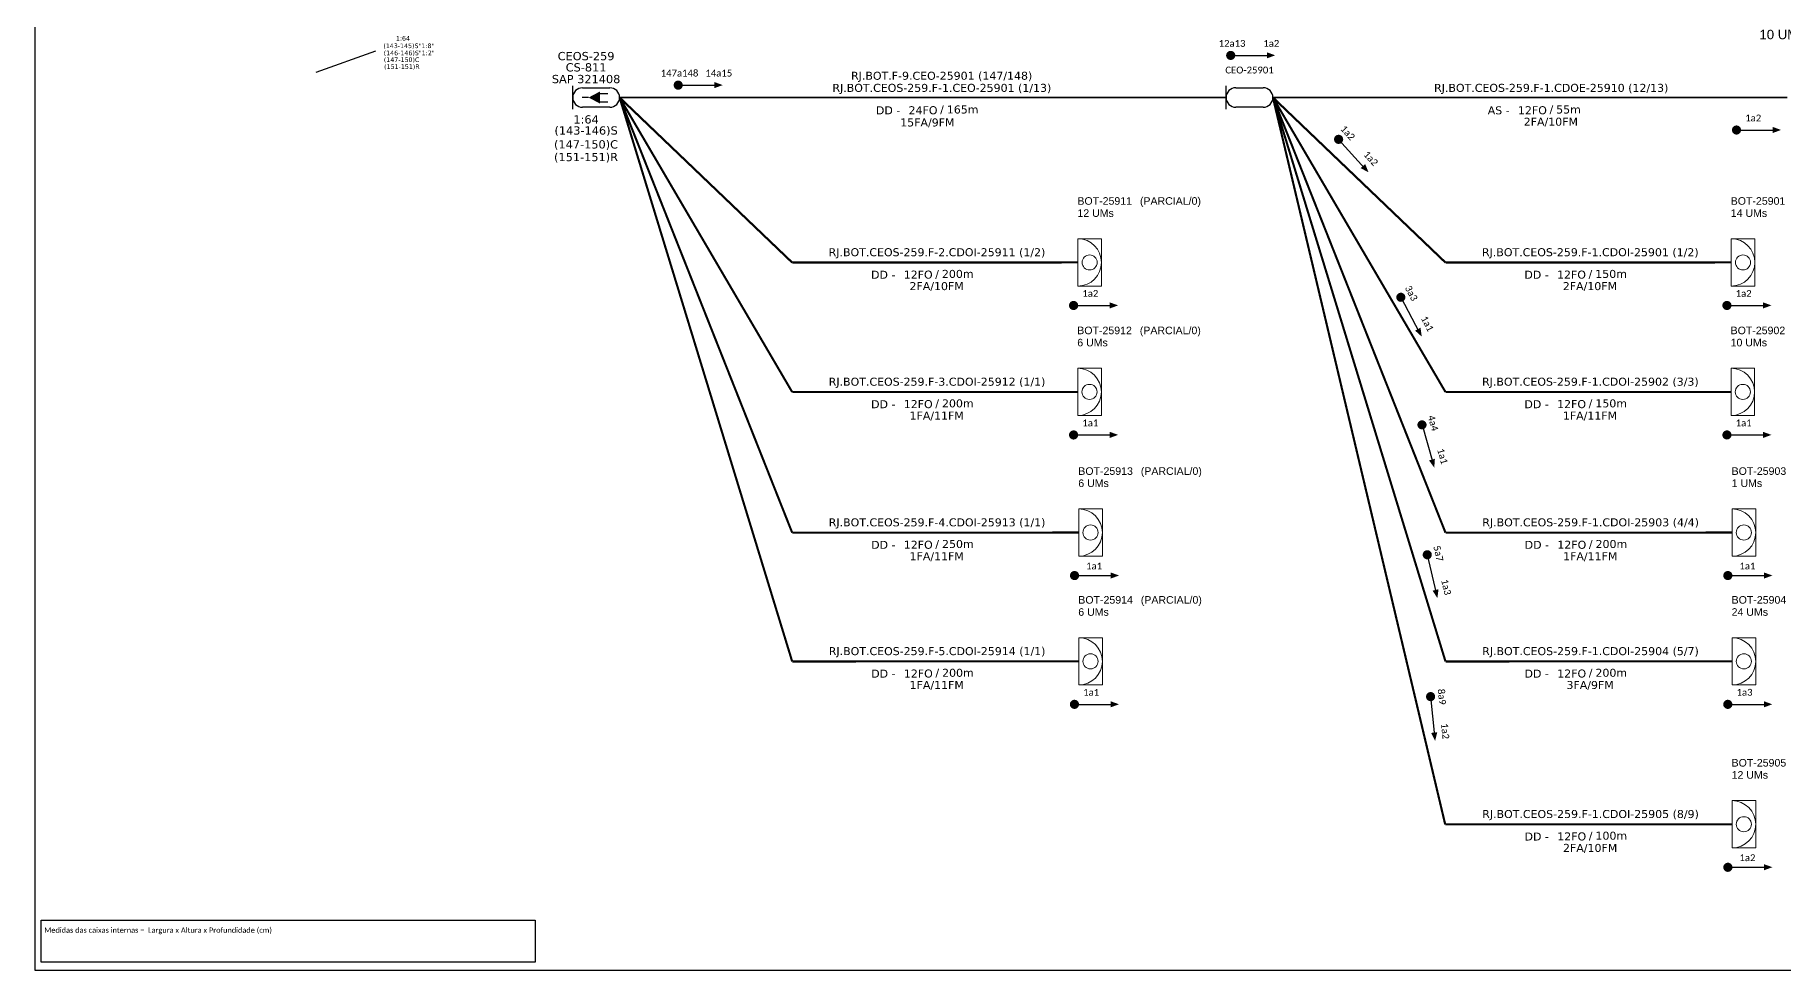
# Model space of a CAD drawing. Header units: metres. Extents: x 0 to 841, y 0 to 594.
# Drawn here: x 0 to 555, y 0 to 297 of the extents above; entities that cross this region are included whole.
import ezdxf
from ezdxf.enums import TextEntityAlignment as Align

# ---------------------------------------------------------------- set-up
doc = ezdxf.new("R2010")
doc.units = ezdxf.units.M
for name, color, linetype, lineweight in [("20.0-LEGENDA DOS CDO'S", 1, 'Continuous', 0), ('20.1-CDO_INTERIOR', 1, 'Continuous', 0), ('20.2-CDO_POSTE', 1, 'Continuous', 5), ('40.1-ETIQUETAS', 1, 'Continuous', 20)]:
    doc.layers.add(name, color=color, linetype=linetype, lineweight=lineweight)
for name, color, linetype in [('20.4-CEOS', 1, 'Continuous'), ('CAP a instalar', 1, 'Continuous'), ('CD de instalação futura', 8, 'Continuous'), ('Quadra', 98, 'Continuous'), ('SETA', 7, 'Continuous')]:
    doc.layers.add(name, color=color, linetype=linetype)
doc.styles.add('ARIAL', font='arial.ttf')
doc.styles.add('siredit', font='verdana.ttf')
doc.styles.get("Standard").update_dxf_attribs({"font": 'arial.ttf'})
doc.styles.add('WMF-Calibri0', font='calibri.ttf')
doc.linetypes.add('FENCELINE1', pattern='A,0.25,-0.1,[133,ltypeshp.shx,S=0.1,R=0,X=-0.1,Y=0],-0.1,1', length=1.45)

# ---------------------------------------------------------------- blocks, each defined once
blk = doc.blocks.new('*U10')
at = {"layer": '20.4-CEOS', "color": 7, "style": 'siredit'}
for tag, p in [('FIBRAS_SPLITTER', (0, 0)), ('FIBRAS_TOP_C', (0, -4.13)), ('RESERVA_FINAIS', (0, -5.46))]:
    blk.add_attdef(tag, p, '', height=1.01, dxfattribs=at)
for tag, p, flags in [('ID_ATIVIDADE', (0, -6.77), 3), ('FATOR', (0, -8.09), 1), ('QTDE', (0, -9.4), 1), ('FID', (0, -10.71), 1)]:
    blk.add_attdef(tag, p, '', height=1.01, dxfattribs=dict(at, flags=flags))
blk = doc.blocks.new('*U12')
at = {"layer": '20.4-CEOS', "color": 7, "style": 'siredit'}
blk.add_attdef('FIBRAS_SPLITTER', (0, 0), '', height=1.01, dxfattribs=at)
for tag, p, flags in [('QTDE', (0, -4.11), 1), ('ID_ATIVIDADE', (0, -1.48), 3), ('FATOR', (0, -2.79), 1), ('FID', (0, -5.42), 1)]:
    blk.add_attdef(tag, p, '', height=1.01, dxfattribs=dict(at, flags=flags))
blk = doc.blocks.new('CEOS_RP_CT_DRT')
at = {"layer": '20.4-CEOS', "color": 0}
for p, q in [((-4.54, 1.19), (-1.19, 1.19)), ((-1.19, -1.19), (-4.54, -1.19))]:
    blk.add_line(p, q, dxfattribs=at)
for points in [[(-5.73, -1.43), (-5.73, 1.44)], [(-3.79, 0), (-4.59, 0)], [(-2.47, 0.48), (-1.45, 0.48)], [(-2.47, -0.52), (-1.45, -0.52)]]:
    blk.add_lwpolyline(points, dxfattribs=at)
blk.add_lwpolyline([(-3.79, 0, 0, 1.47, 0), (-2.41, 0, 1.47, 1.47, 0)], format="xyseb", dxfattribs=at)
for centre, start, end in [((-4.54, 0), 90, 270), ((-1.19, 0), 270, 90)]:
    blk.add_arc(centre, 1.19, start, end, dxfattribs=at)
at = {"layer": '20.4-CEOS', "color": 7, "style": 'siredit'}
for tag, p in [('Nº_DA_CEOS', (-2.86, 5.6)), ('LOCAL', (-2.86, 4.24)), ('SAP', (-2.86, 2.78)), ('RACIO_SPLITAGEM', (-2.86, -1.88)), ('FIBRAS_SPLITTER', (-2.86, -3.58)), ('RESERVA_FINAIS', (-2.86, -6.39)), ('FIBRAS_TOP_C', (-2.86, -5.08))]:
    blk.add_attdef(tag, text='', height=1.01, dxfattribs=at).set_placement(p, align=Align.TOP_CENTER)
blk = doc.blocks.new('CDOI_INT')
at = {"layer": '20.1-CDO_INTERIOR', "color": 0, "lineweight": 18}
blk.add_lwpolyline([(4.25, -4.25), (4.25, 4.25), (0, 4.25), (0, -4.25)], close=True, dxfattribs=at)
blk.add_circle((2.12, 0), 1.36, dxfattribs=at)
blk.add_arc((0, 0), 4.25, 270, 90, dxfattribs=at)
at = {"layer": "20.0-LEGENDA DOS CDO'S", "color": 0, "style": 'ARIAL'}
for tag, p in [('CDO_N', (-0.08, 10.38)), ('SURVEY', (-0.08, 8.2)), ('SPLITER_1', (21.18, 10.38)), ('SPLITER_2', (21.19, 8.68)), ('SAP', (-0.08, 6.23)), ('1:XX', (5.94, -2.22)), ('UMS', (5.94, -4.24))]:
    blk.add_attdef(tag, p, '', height=1.36, dxfattribs=at)
blk.add_attdef('FIBRAS_UTILIZADAS', text='', height=1.36, dxfattribs=at).set_placement((15.34, 10.38), align=Align.CENTER)
blk = doc.blocks.new('ETIQUETA_RS5F')
at = {"layer": '40.1-ETIQUETAS', "color": 0, "style": 'siredit'}
blk.add_text('/', height=1.5, dxfattribs=at).set_placement((1.55, -1.95), align=Align.MIDDLE_RIGHT)
for tag, p in [('ETIQUETA_R_PRIMARIA', (1.18, 4.1)), ('ETIQUETA_R_SECUNDARIA', (1.18, 2.1)), ('F_ATIVAS/F_MORTAS', (1.11, -4.24))]:
    blk.add_attdef(tag, text='', height=1.5, dxfattribs=at).set_placement(p, align=Align.MIDDLE_CENTER)
for tag, p in [('TIPO_CABO', (-6.62, -2.12)), ('CAP_CABO', (0.37, -2.09))]:
    blk.add_attdef(tag, text='', height=1.5, dxfattribs=at).set_placement(p, align=Align.MIDDLE_RIGHT)
blk.add_attdef('METROS', text='', height=1.5, dxfattribs=at).set_placement((2.11, -1.95), align=Align.MIDDLE_LEFT)
for tag, p in [('FUSÃO_1', (0.82, -8.39)), ('FUSÃO_2', (0.82, -10.6)), ('FUSÃO_3', (0.82, -12.93)), ('FUSÃO_4', (0.82, -15.14)), ('FUSÃO_5', (0.82, -17.16))]:
    blk.add_attdef(tag, text='', height=1.5, dxfattribs=at).set_placement(p, align=Align.CENTER)
blk = doc.blocks.new('CDOE-TEXTO PADRÃO')
at = {"layer": "20.0-LEGENDA DOS CDO'S", "color": 0, "style": 'ARIAL'}
for tag, p in [('CDO_N', (0.49, 7.39)), ('SAP', (0.51, 1.67)), ('CORDOALHA', (0.5, 4.33)), ('SPLITER_1', (0.59, -0.91)), ('SPLITER_2', (0.6, -3.55)), ('(XX-XX_F)S', (0.54, -8.29)), ('(XX-XX_L)S', (0.55, -10.83)), ('UMS', (0.55, -13.15))]:
    blk.add_attdef(tag, p, '', height=1.7, rotation=0.118, dxfattribs=at)
blk.add_attdef('FIBRAS_UTILIZADAS', text='', height=1.7, rotation=0.118, dxfattribs=at).set_placement((19.77, 7.43), align=Align.CENTER)

msp = doc.modelspace()

# ---------------------------------------------------------------- linework, layer by layer
at = {"color": 7}
msp.add_lwpolyline([(0.47, 0.14), (841.47, 0.14), (841.47, 594.14), (0.47, 594.14)], close=True, dxfattribs=at)
at = {"const_width": 1.45}
for points in [[(379.36, 290.63, 1), (380.81, 290.63, 1)], [(203.96, 281.18, 1), (205.41, 281.18, 1)], [(413.86, 264.51, 1), (414.83, 263.43, 1)], [(329.48, 211.21, 1), (330.94, 211.21, 1)], [(433.76, 214.45, 1), (434.44, 213.17, 1)], [(536.9, 211.21, 1), (538.35, 211.21, 1)], [(440.62, 173.99, 1), (441.02, 172.6, 1)], [(329.48, 170.09, 1), (330.94, 170.09, 1)], [(536.9, 170.09, 1), (538.35, 170.09, 1)], [(442.32, 132.74, 1), (442.65, 131.33, 1)], [(329.78, 125.43, 1), (331.24, 125.43, 1)], [(537.2, 125.43, 1), (538.65, 125.43, 1)], [(329.76, 84.53, 1), (331.21, 84.53, 1)], [(443.48, 87.7, 1), (443.62, 86.26, 1)], [(537.18, 84.53, 1), (538.63, 84.53, 1)], [(537.2, 32.78, 1), (538.65, 32.78, 1)]]:
    msp.add_lwpolyline(points, format="xyb", close=True, dxfattribs=at)
at = {"color": 7, "const_width": 1.45}
msp.add_lwpolyline([(539.94, 266.93, 1), (541.39, 266.93, 1)], format="xyb", close=True, dxfattribs=at)
at = {"color": 0}
msp.add_lwpolyline([(2.48, 16), (159.23, 16), (159.23, 2.64), (2.48, 2.64)], close=True, dxfattribs=at)
at = {"layer": '20.4-CEOS', "color": 5}
for p, q in [((381.72, 280.35), (390.39, 280.35)), ((390.39, 274.17), (381.72, 274.17))]:
    msp.add_line(p, q, dxfattribs=at)
msp.add_lwpolyline([(378.63, 273.53), (378.63, 280.99)], dxfattribs=at)
for centre, start, end in [((381.72, 277.26), 90, 270), ((390.39, 277.26), 270, 90)]:
    msp.add_arc(centre, 3.09, start, end, dxfattribs=at)
at = {"layer": 'CAP a instalar', "color": 8, "ltscale": 7, "const_width": 0.677}
for points in [[(186.07, 277.26), (240.87, 224.84)], [(186.07, 277.26), (240.87, 183.72)], [(186.07, 277.26), (240.87, 139.05)], [(186.07, 277.26), (240.87, 98.15)], [(393.49, 277.26), (448.28, 224.84)], [(393.49, 277.26), (448.28, 183.72)], [(393.49, 277.26), (448.28, 139.05)], [(393.49, 277.26), (448.28, 98.15)], [(240.87, 224.84), (331.56, 224.88)], [(448.28, 224.84), (538.98, 224.88)], [(240.87, 183.72), (331.52, 183.76)], [(448.28, 183.72), (538.93, 183.76)], [(240.87, 139.05), (331.84, 139.09)], [(448.28, 139.05), (539.26, 139.09)], [(240.87, 98.15), (331.84, 98.19)], [(448.28, 98.15), (539.26, 98.19)]]:
    msp.add_lwpolyline(points, dxfattribs=at)
at = {"layer": 'CAP a instalar', "color": 7, "ltscale": 7, "const_width": 0.56}
msp.add_lwpolyline([(186.07, 277.26), (378.63, 277.26)], dxfattribs=at)
at = {"layer": 'CAP a instalar', "color": 1, "ltscale": 7, "const_width": 0.677}
for points in [[(448.18, 46.42), (393.49, 277.26)], [(448.18, 46.42), (539.26, 46.45)]]:
    msp.add_lwpolyline(points, dxfattribs=at)
at = {"layer": 'CAP a instalar', "color": 7, "linetype": 'FENCELINE1', "ltscale": 10, "const_width": 0.56}
msp.add_lwpolyline([(393.49, 277.26), (556.78, 277.26)], dxfattribs=at)
at = {"layer": 'Quadra', "color": 7}
msp.add_lwpolyline([(108.61, 291.97), (89.59, 285.2)], dxfattribs=at)
at = {"layer": 'SETA'}
for points in [[(380.09, 290.63), (392.57, 290.63)], [(204.69, 281.18), (217.17, 281.18)], [(414.35, 263.97), (422.72, 254.71)], [(330.21, 211.21), (342.69, 211.21)], [(434.1, 213.81), (439.94, 202.78)], [(537.62, 211.21), (550.11, 211.21)], [(440.82, 173.3), (444.24, 161.29)], [(330.21, 170.09), (342.69, 170.09)], [(537.62, 170.09), (550.11, 170.09)], [(442.49, 132.03), (445.32, 119.88)], [(330.51, 125.43), (342.99, 125.43)], [(537.92, 125.43), (550.41, 125.43)], [(330.49, 84.53), (342.97, 84.53)], [(443.55, 86.98), (444.78, 74.56)], [(537.9, 84.53), (550.39, 84.53)], [(537.92, 32.78), (550.41, 32.78)]]:
    msp.add_lwpolyline(points, dxfattribs=at)
at = {"layer": 'SETA', "color": 7}
msp.add_lwpolyline([(540.66, 266.93), (553.15, 266.93)], dxfattribs=at)
at = {"layer": 'SETA'}
for points in [[(391.57, 291.62), (394.23, 290.65), (391.57, 289.68)], [(216.17, 282.17), (218.83, 281.2), (216.17, 280.23)], [(422.78, 256.12), (423.85, 253.5), (421.34, 254.82)], [(341.69, 212.2), (344.35, 211.23), (341.69, 210.26)], [(549.1, 212.2), (551.76, 211.23), (549.1, 210.26)], [(440.35, 204.13), (440.74, 201.32), (438.64, 203.22)], [(341.69, 171.08), (344.35, 170.11), (341.69, 169.14)], [(549.1, 171.08), (551.76, 170.11), (549.1, 169.14)], [(444.91, 162.52), (444.71, 159.7), (443.05, 161.99)], [(341.99, 126.41), (344.65, 125.45), (341.99, 124.48)], [(549.4, 126.41), (552.07, 125.45), (549.4, 124.48)], [(446.05, 121.08), (445.71, 118.27), (444.17, 120.64)], [(341.97, 85.51), (344.63, 84.55), (341.97, 83.58)], [(549.38, 85.51), (552.04, 84.55), (549.38, 83.58)], [(445.67, 75.65), (444.97, 72.91), (443.74, 75.46)], [(549.4, 33.77), (552.07, 32.8), (549.4, 31.84)]]:
    msp.add_solid(points, dxfattribs=at)
at = {"layer": 'SETA', "color": 7}
msp.add_solid([(552.15, 267.92), (554.81, 266.95), (552.15, 265.98)], dxfattribs=at)

# ---------------------------------------------------------------- block references
at = {"layer": '20.2-CDO_POSTE', "color": 7}
ref = msp.add_blockref('CDOE-TEXTO PADRÃO', (560.71, 281.08), dxfattribs=dict(at, xscale=1.763999999999999, yscale=1.764, zscale=1.764))
ref.add_attrib('CDO_N', 'BOT-25910', (547.84, 301.17), dxfattribs={"layer": "20.0-LEGENDA DOS CDO'S", "color": 0, "height": 2.999, "rotation": 0.118, "style": 'ARIAL'})
ref.add_attrib('CORDOALHA', '10 UMs', (547.95, 295.76), dxfattribs={"layer": "20.0-LEGENDA DOS CDO'S", "color": 0, "height": 2.999, "rotation": 0.118, "style": 'ARIAL'})
ref.add_attrib('FIBRAS_UTILIZADAS', '       (16/0)', dxfattribs={"layer": "20.0-LEGENDA DOS CDO'S", "color": 0, "height": 2.9986, "rotation": 0.118, "style": 'ARIAL'}).set_placement((576.05, 301.03), align=Align.CENTER)
at = {"layer": '20.4-CEOS', "color": 0, "lineweight": 0}
ref = msp.add_blockref('*U10', (111.08, 292.95), dxfattribs=dict(at, xscale=1.44, yscale=1.44, zscale=1.44))
ref.add_attrib('FIBRAS_SPLITTER', '(143-145)S"1:8"', (111.08, 292.95), dxfattribs={"color": 7, "height": 1.4539, "style": 'siredit'})
ref.add_attrib('FIBRAS_TOP_C', '(147-150)C', (111.23, 288.54), dxfattribs={"color": 7, "height": 1.454, "style": 'siredit'})
ref.add_attrib('RESERVA_FINAIS', '(151-151)R', (111.31, 286.33), dxfattribs={"color": 7, "height": 1.454, "style": 'siredit'})
at = {"layer": '20.4-CEOS', "color": 0, "lineweight": 0, "xscale": 1.44, "yscale": 1.44, "zscale": 1.44}
msp.add_blockref('*U12', (111.18, 290.68), dxfattribs=at).add_auto_attribs({'FIBRAS_SPLITTER': '(146-146)S"1:2"'})
at = {"layer": '20.4-CEOS', "color": 7}
ref = msp.add_blockref('CEOS_RP_CT_DRT', (186.07, 277.25), dxfattribs=dict(at, xscale=2.593998956680298, yscale=2.593998956680298, zscale=2.593998950399999))
ref.add_attrib('Nº_DA_CEOS', 'CEOS-259', dxfattribs={"color": 7, "height": 2.619, "style": 'siredit'}).set_placement((175.44, 291.72), align=Align.TOP_CENTER)
ref.add_attrib('LOCAL', 'CS-811', dxfattribs={"color": 7, "height": 2.619, "style": 'siredit'}).set_placement((175.44, 288.15), align=Align.TOP_CENTER)
ref.add_attrib('SAP', 'SAP 321408', dxfattribs={"color": 7, "height": 2.619, "style": 'siredit'}).set_placement((175.44, 284.43), align=Align.TOP_CENTER)
ref.add_attrib('RACIO_SPLITAGEM', '1:64', dxfattribs={"color": 7, "height": 2.619, "style": 'siredit'}).set_placement((175.44, 271.61), align=Align.TOP_CENTER)
ref.add_attrib('FIBRAS_SPLITTER', '(143-146)S', dxfattribs={"color": 7, "height": 2.619, "style": 'siredit'}).set_placement((175.44, 268.1), align=Align.TOP_CENTER)
ref.add_attrib('FIBRAS_TOP_C', '(147-150)C', dxfattribs={"color": 7, "height": 2.619, "style": 'siredit'}).set_placement((175.42, 263.69), align=Align.TOP_CENTER)
ref.add_attrib('RESERVA_FINAIS', '(151-151)R', dxfattribs={"color": 7, "height": 2.619, "style": 'siredit'}).set_placement((175.42, 259.66), align=Align.TOP_CENTER)
at = {"layer": 'CAP a instalar', "color": 7, "linetype": 'FENCELINE1', "ltscale": 7}
ref = msp.add_blockref('ETIQUETA_RS5F', (286.38, 276.76), dxfattribs=dict(at, xscale=1.693612778218357, yscale=1.693612778219654, zscale=1.693612778219999))
ref.add_attrib('ETIQUETA_R_PRIMARIA', 'RJ.BOT.F-9.CEO-25901 (147/148)', dxfattribs={"layer": '40.1-ETIQUETAS', "color": 0, "height": 2.5404, "style": 'siredit'}).set_placement((288.32, 284.17), align=Align.MIDDLE_CENTER)
ref.add_attrib('ETIQUETA_R_SECUNDARIA', 'RJ.BOT.CEOS-259.F-1.CEO-25901 (1/13)', dxfattribs={"layer": '40.1-ETIQUETAS', "color": 0, "height": 2.5404, "style": 'siredit'}).set_placement((288.38, 280.32), align=Align.MIDDLE_CENTER)
ref.add_attrib('TIPO_CABO', 'DD -', dxfattribs={"layer": '40.1-ETIQUETAS', "color": 0, "height": 2.54, "style": 'siredit'}).set_placement((275.18, 273.18), align=Align.MIDDLE_RIGHT)
ref.add_attrib('CAP_CABO', '24FO', dxfattribs={"layer": '40.1-ETIQUETAS', "color": 0, "height": 2.54, "style": 'siredit'}).set_placement((287, 273.21), align=Align.MIDDLE_RIGHT)
ref.add_attrib('METROS', '165m', dxfattribs={"layer": '40.1-ETIQUETAS', "color": 0, "height": 2.54, "style": 'siredit'}).set_placement((289.96, 273.45), align=Align.MIDDLE_LEFT)
ref.add_attrib('F_ATIVAS/F_MORTAS', '15FA/9FM', dxfattribs={"layer": '40.1-ETIQUETAS', "color": 0, "height": 2.54, "style": 'siredit'}).set_placement((283.78, 269.34), align=Align.MIDDLE_CENTER)
ref = msp.add_blockref('ETIQUETA_RS5F', (479.84, 276.76), dxfattribs=dict(at, xscale=1.693612778218357, yscale=1.693612778219654, zscale=1.693612778219999))
ref.add_attrib('ETIQUETA_R_SECUNDARIA', 'RJ.BOT.CEOS-259.F-1.CDOE-25910 (12/13)', dxfattribs={"layer": '40.1-ETIQUETAS', "color": 0, "height": 2.5404, "style": 'siredit'}).set_placement((481.84, 280.32), align=Align.MIDDLE_CENTER)
ref.add_attrib('TIPO_CABO', 'AS -', dxfattribs={"layer": '40.1-ETIQUETAS', "color": 0, "height": 2.54, "style": 'siredit'}).set_placement((468.64, 273.18), align=Align.MIDDLE_RIGHT)
ref.add_attrib('CAP_CABO', '12FO', dxfattribs={"layer": '40.1-ETIQUETAS', "color": 0, "height": 2.54, "style": 'siredit'}).set_placement((480.46, 273.21), align=Align.MIDDLE_RIGHT)
ref.add_attrib('METROS', '55m', dxfattribs={"layer": '40.1-ETIQUETAS', "color": 0, "height": 2.54, "style": 'siredit'}).set_placement((483.42, 273.45), align=Align.MIDDLE_LEFT)
ref.add_attrib('F_ATIVAS/F_MORTAS', '2FA/10FM', dxfattribs={"layer": '40.1-ETIQUETAS', "color": 0, "height": 2.54, "style": 'siredit'}).set_placement((481.72, 269.57), align=Align.MIDDLE_CENTER)
at = {"layer": 'CAP a instalar', "color": 8, "linetype": 'FENCELINE1', "ltscale": 7}
ref = msp.add_blockref('ETIQUETA_RS5F', (284.84, 224.55), dxfattribs=dict(at, xscale=1.693612778218357, yscale=1.693612778219654, zscale=1.693612778219999))
ref.add_attrib('ETIQUETA_R_SECUNDARIA', 'RJ.BOT.CEOS-259.F-2.CDOI-25911 (1/2)', dxfattribs={"layer": '40.1-ETIQUETAS', "color": 0, "height": 2.5404, "style": 'siredit'}).set_placement((286.84, 228.12), align=Align.MIDDLE_CENTER)
ref.add_attrib('TIPO_CABO', 'DD -', dxfattribs={"layer": '40.1-ETIQUETAS', "color": 0, "height": 2.54, "style": 'siredit'}).set_placement((273.63, 220.97), align=Align.MIDDLE_RIGHT)
ref.add_attrib('CAP_CABO', '12FO', dxfattribs={"layer": '40.1-ETIQUETAS', "color": 0, "height": 2.54, "style": 'siredit'}).set_placement((285.46, 221.01), align=Align.MIDDLE_RIGHT)
ref.add_attrib('METROS', '200m', dxfattribs={"layer": '40.1-ETIQUETAS', "color": 0, "height": 2.54, "style": 'siredit'}).set_placement((288.41, 221.24), align=Align.MIDDLE_LEFT)
ref.add_attrib('F_ATIVAS/F_MORTAS', '2FA/10FM', dxfattribs={"layer": '40.1-ETIQUETAS', "color": 0, "height": 2.54, "style": 'siredit'}).set_placement((286.72, 217.36), align=Align.MIDDLE_CENTER)
ref = msp.add_blockref('ETIQUETA_RS5F', (492.25, 224.55), dxfattribs=dict(at, xscale=1.693612778218357, yscale=1.693612778219654, zscale=1.693612778219999))
ref.add_attrib('ETIQUETA_R_SECUNDARIA', 'RJ.BOT.CEOS-259.F-1.CDOI-25901 (1/2)', dxfattribs={"layer": '40.1-ETIQUETAS', "color": 0, "height": 2.5404, "style": 'siredit'}).set_placement((494.25, 228.12), align=Align.MIDDLE_CENTER)
ref.add_attrib('TIPO_CABO', 'DD -', dxfattribs={"layer": '40.1-ETIQUETAS', "color": 0, "height": 2.54, "style": 'siredit'}).set_placement((481.05, 220.97), align=Align.MIDDLE_RIGHT)
ref.add_attrib('CAP_CABO', '12FO', dxfattribs={"layer": '40.1-ETIQUETAS', "color": 0, "height": 2.54, "style": 'siredit'}).set_placement((492.87, 221.01), align=Align.MIDDLE_RIGHT)
ref.add_attrib('METROS', '150m', dxfattribs={"layer": '40.1-ETIQUETAS', "color": 0, "height": 2.54, "style": 'siredit'}).set_placement((495.83, 221.24), align=Align.MIDDLE_LEFT)
ref.add_attrib('F_ATIVAS/F_MORTAS', '2FA/10FM', dxfattribs={"layer": '40.1-ETIQUETAS', "color": 0, "height": 2.54, "style": 'siredit'}).set_placement((494.13, 217.36), align=Align.MIDDLE_CENTER)
ref = msp.add_blockref('ETIQUETA_RS5F', (284.85, 183.43), dxfattribs=dict(at, xscale=1.693612778218357, yscale=1.693612778219654, zscale=1.693612778219999))
ref.add_attrib('ETIQUETA_R_SECUNDARIA', 'RJ.BOT.CEOS-259.F-3.CDOI-25912 (1/1)', dxfattribs={"layer": '40.1-ETIQUETAS', "color": 0, "height": 2.5404, "style": 'siredit'}).set_placement((286.86, 187), align=Align.MIDDLE_CENTER)
ref.add_attrib('TIPO_CABO', 'DD -', dxfattribs={"layer": '40.1-ETIQUETAS', "color": 0, "height": 2.54, "style": 'siredit'}).set_placement((273.65, 179.85), align=Align.MIDDLE_RIGHT)
ref.add_attrib('CAP_CABO', '12FO', dxfattribs={"layer": '40.1-ETIQUETAS', "color": 0, "height": 2.54, "style": 'siredit'}).set_placement((285.47, 179.89), align=Align.MIDDLE_RIGHT)
ref.add_attrib('METROS', '200m', dxfattribs={"layer": '40.1-ETIQUETAS', "color": 0, "height": 2.54, "style": 'siredit'}).set_placement((288.43, 180.12), align=Align.MIDDLE_LEFT)
ref.add_attrib('F_ATIVAS/F_MORTAS', '1FA/11FM', dxfattribs={"layer": '40.1-ETIQUETAS', "color": 0, "height": 2.54, "style": 'siredit'}).set_placement((286.74, 176.24), align=Align.MIDDLE_CENTER)
ref = msp.add_blockref('ETIQUETA_RS5F', (492.27, 183.43), dxfattribs=dict(at, xscale=1.693612778218357, yscale=1.693612778219654, zscale=1.693612778219999))
ref.add_attrib('ETIQUETA_R_SECUNDARIA', 'RJ.BOT.CEOS-259.F-1.CDOI-25902 (3/3)', dxfattribs={"layer": '40.1-ETIQUETAS', "color": 0, "height": 2.5404, "style": 'siredit'}).set_placement((494.27, 187), align=Align.MIDDLE_CENTER)
ref.add_attrib('TIPO_CABO', 'DD -', dxfattribs={"layer": '40.1-ETIQUETAS', "color": 0, "height": 2.54, "style": 'siredit'}).set_placement((481.06, 179.85), align=Align.MIDDLE_RIGHT)
ref.add_attrib('CAP_CABO', '12FO', dxfattribs={"layer": '40.1-ETIQUETAS', "color": 0, "height": 2.54, "style": 'siredit'}).set_placement((492.89, 179.89), align=Align.MIDDLE_RIGHT)
ref.add_attrib('METROS', '150m', dxfattribs={"layer": '40.1-ETIQUETAS', "color": 0, "height": 2.54, "style": 'siredit'}).set_placement((495.85, 180.12), align=Align.MIDDLE_LEFT)
ref.add_attrib('F_ATIVAS/F_MORTAS', '1FA/11FM', dxfattribs={"layer": '40.1-ETIQUETAS', "color": 0, "height": 2.54, "style": 'siredit'}).set_placement((494.15, 176.24), align=Align.MIDDLE_CENTER)
ref = msp.add_blockref('ETIQUETA_RS5F', (284.86, 138.77), dxfattribs=dict(at, xscale=1.693612778218357, yscale=1.693612778219654, zscale=1.693612778219999))
ref.add_attrib('ETIQUETA_R_SECUNDARIA', 'RJ.BOT.CEOS-259.F-4.CDOI-25913 (1/1)', dxfattribs={"layer": '40.1-ETIQUETAS', "color": 0, "height": 2.5404, "style": 'siredit'}).set_placement((286.87, 142.33), align=Align.MIDDLE_CENTER)
ref.add_attrib('TIPO_CABO', 'DD -', dxfattribs={"layer": '40.1-ETIQUETAS', "color": 0, "height": 2.54, "style": 'siredit'}).set_placement((273.66, 135.19), align=Align.MIDDLE_RIGHT)
ref.add_attrib('CAP_CABO', '12FO', dxfattribs={"layer": '40.1-ETIQUETAS', "color": 0, "height": 2.54, "style": 'siredit'}).set_placement((285.48, 135.22), align=Align.MIDDLE_RIGHT)
ref.add_attrib('METROS', '250m', dxfattribs={"layer": '40.1-ETIQUETAS', "color": 0, "height": 2.54, "style": 'siredit'}).set_placement((288.44, 135.46), align=Align.MIDDLE_LEFT)
ref.add_attrib('F_ATIVAS/F_MORTAS', '1FA/11FM', dxfattribs={"layer": '40.1-ETIQUETAS', "color": 0, "height": 2.54, "style": 'siredit'}).set_placement((286.75, 131.58), align=Align.MIDDLE_CENTER)
ref = msp.add_blockref('ETIQUETA_RS5F', (492.35, 138.77), dxfattribs=dict(at, xscale=1.693612778218357, yscale=1.693612778219654, zscale=1.693612778219999))
ref.add_attrib('ETIQUETA_R_SECUNDARIA', 'RJ.BOT.CEOS-259.F-1.CDOI-25903 (4/4)', dxfattribs={"layer": '40.1-ETIQUETAS', "color": 0, "height": 2.5404, "style": 'siredit'}).set_placement((494.35, 142.33), align=Align.MIDDLE_CENTER)
ref.add_attrib('TIPO_CABO', 'DD -', dxfattribs={"layer": '40.1-ETIQUETAS', "color": 0, "height": 2.54, "style": 'siredit'}).set_placement((481.14, 135.19), align=Align.MIDDLE_RIGHT)
ref.add_attrib('CAP_CABO', '12FO', dxfattribs={"layer": '40.1-ETIQUETAS', "color": 0, "height": 2.54, "style": 'siredit'}).set_placement((492.97, 135.22), align=Align.MIDDLE_RIGHT)
ref.add_attrib('METROS', '200m', dxfattribs={"layer": '40.1-ETIQUETAS', "color": 0, "height": 2.54, "style": 'siredit'}).set_placement((495.92, 135.46), align=Align.MIDDLE_LEFT)
ref.add_attrib('F_ATIVAS/F_MORTAS', '1FA/11FM', dxfattribs={"layer": '40.1-ETIQUETAS', "color": 0, "height": 2.54, "style": 'siredit'}).set_placement((494.23, 131.58), align=Align.MIDDLE_CENTER)
ref = msp.add_blockref('ETIQUETA_RS5F', (284.88, 97.87), dxfattribs=dict(at, xscale=1.693612778218357, yscale=1.693612778219654, zscale=1.693612778219999))
ref.add_attrib('ETIQUETA_R_SECUNDARIA', 'RJ.BOT.CEOS-259.F-5.CDOI-25914 (1/1)', dxfattribs={"layer": '40.1-ETIQUETAS', "color": 0, "height": 2.5404, "style": 'siredit'}).set_placement((286.88, 101.43), align=Align.MIDDLE_CENTER)
ref.add_attrib('TIPO_CABO', 'DD -', dxfattribs={"layer": '40.1-ETIQUETAS', "color": 0, "height": 2.54, "style": 'siredit'}).set_placement((273.68, 94.28), align=Align.MIDDLE_RIGHT)
ref.add_attrib('CAP_CABO', '12FO', dxfattribs={"layer": '40.1-ETIQUETAS', "color": 0, "height": 2.54, "style": 'siredit'}).set_placement((285.5, 94.32), align=Align.MIDDLE_RIGHT)
ref.add_attrib('METROS', '200m', dxfattribs={"layer": '40.1-ETIQUETAS', "color": 0, "height": 2.54, "style": 'siredit'}).set_placement((288.46, 94.56), align=Align.MIDDLE_LEFT)
ref.add_attrib('F_ATIVAS/F_MORTAS', '1FA/11FM', dxfattribs={"layer": '40.1-ETIQUETAS', "color": 0, "height": 2.54, "style": 'siredit'}).set_placement((286.76, 90.68), align=Align.MIDDLE_CENTER)
ref = msp.add_blockref('ETIQUETA_RS5F', (492.31, 97.87), dxfattribs=dict(at, xscale=1.693612778218357, yscale=1.693612778219654, zscale=1.693612778219999))
ref.add_attrib('ETIQUETA_R_SECUNDARIA', 'RJ.BOT.CEOS-259.F-1.CDOI-25904 (5/7)', dxfattribs={"layer": '40.1-ETIQUETAS', "color": 0, "height": 2.5404, "style": 'siredit'}).set_placement((494.31, 101.43), align=Align.MIDDLE_CENTER)
ref.add_attrib('TIPO_CABO', 'DD -', dxfattribs={"layer": '40.1-ETIQUETAS', "color": 0, "height": 2.54, "style": 'siredit'}).set_placement((481.1, 94.28), align=Align.MIDDLE_RIGHT)
ref.add_attrib('CAP_CABO', '12FO', dxfattribs={"layer": '40.1-ETIQUETAS', "color": 0, "height": 2.54, "style": 'siredit'}).set_placement((492.93, 94.32), align=Align.MIDDLE_RIGHT)
ref.add_attrib('METROS', '200m', dxfattribs={"layer": '40.1-ETIQUETAS', "color": 0, "height": 2.54, "style": 'siredit'}).set_placement((495.88, 94.56), align=Align.MIDDLE_LEFT)
ref.add_attrib('F_ATIVAS/F_MORTAS', '3FA/9FM', dxfattribs={"layer": '40.1-ETIQUETAS', "color": 0, "height": 2.54, "style": 'siredit'}).set_placement((494.19, 90.68), align=Align.MIDDLE_CENTER)
at = {"layer": 'CAP a instalar', "color": 1, "linetype": 'FENCELINE1', "ltscale": 7}
ref = msp.add_blockref('ETIQUETA_RS5F', (492.32, 46.13), dxfattribs=dict(at, xscale=1.693612778218357, yscale=1.693612778219654, zscale=1.693612778219999))
ref.add_attrib('ETIQUETA_R_SECUNDARIA', 'RJ.BOT.CEOS-259.F-1.CDOI-25905 (8/9)', dxfattribs={"layer": '40.1-ETIQUETAS', "color": 0, "height": 2.5404, "style": 'siredit'}).set_placement((494.32, 49.7), align=Align.MIDDLE_CENTER)
ref.add_attrib('TIPO_CABO', 'DD -', dxfattribs={"layer": '40.1-ETIQUETAS', "color": 0, "height": 2.54, "style": 'siredit'}).set_placement((481.11, 42.55), align=Align.MIDDLE_RIGHT)
ref.add_attrib('CAP_CABO', '12FO', dxfattribs={"layer": '40.1-ETIQUETAS', "color": 0, "height": 2.54, "style": 'siredit'}).set_placement((492.94, 42.59), align=Align.MIDDLE_RIGHT)
ref.add_attrib('METROS', '100m', dxfattribs={"layer": '40.1-ETIQUETAS', "color": 0, "height": 2.54, "style": 'siredit'}).set_placement((495.89, 42.82), align=Align.MIDDLE_LEFT)
ref.add_attrib('F_ATIVAS/F_MORTAS', '2FA/10FM', dxfattribs={"layer": '40.1-ETIQUETAS', "color": 0, "height": 2.54, "style": 'siredit'}).set_placement((494.2, 38.94), align=Align.MIDDLE_CENTER)
at = {"layer": 'CD de instalação futura', "color": 8, "ltscale": 11}
ref = msp.add_blockref('CDOI_INT', (331.56, 224.88), dxfattribs=dict(at, xscale=1.764784402238274, yscale=1.764784402238274, zscale=1.764784402238274))
ref.add_attrib('CDO_N', 'BOT-25911', (331.42, 243.2), dxfattribs={"layer": "20.0-LEGENDA DOS CDO'S", "color": 0, "height": 2.401, "style": 'ARIAL'})
ref.add_attrib('FIBRAS_UTILIZADAS', '     (PARCIAL/0)', dxfattribs={"layer": "20.0-LEGENDA DOS CDO'S", "color": 0, "height": 2.4006, "style": 'ARIAL'}).set_placement((358.63, 243.2), align=Align.CENTER)
ref.add_attrib('SURVEY', '12 UMs', (331.43, 239.35), dxfattribs={"layer": "20.0-LEGENDA DOS CDO'S", "color": 0, "height": 2.401, "style": 'ARIAL'})
ref = msp.add_blockref('CDOI_INT', (538.98, 224.88), dxfattribs=dict(at, xscale=1.764784402238274, yscale=1.764784402238274, zscale=1.764784402238274))
ref.add_attrib('CDO_N', 'BOT-25901', (538.83, 243.2), dxfattribs={"layer": "20.0-LEGENDA DOS CDO'S", "color": 0, "height": 2.401, "style": 'ARIAL'})
ref.add_attrib('FIBRAS_UTILIZADAS', '     (PARCIAL/0)', dxfattribs={"layer": "20.0-LEGENDA DOS CDO'S", "color": 0, "height": 2.4006, "style": 'ARIAL'}).set_placement((566.05, 243.2), align=Align.CENTER)
ref.add_attrib('SURVEY', '14 UMs', (538.84, 239.35), dxfattribs={"layer": "20.0-LEGENDA DOS CDO'S", "color": 0, "height": 2.401, "style": 'ARIAL'})
ref = msp.add_blockref('CDOI_INT', (331.52, 183.76), dxfattribs=dict(at, xscale=1.764784402238274, yscale=1.764784402238274, zscale=1.764784402238274))
ref.add_attrib('CDO_N', 'BOT-25912', (331.37, 202.08), dxfattribs={"layer": "20.0-LEGENDA DOS CDO'S", "color": 0, "height": 2.401, "style": 'ARIAL'})
ref.add_attrib('FIBRAS_UTILIZADAS', '     (PARCIAL/0)', dxfattribs={"layer": "20.0-LEGENDA DOS CDO'S", "color": 0, "height": 2.4006, "style": 'ARIAL'}).set_placement((358.59, 202.08), align=Align.CENTER)
ref.add_attrib('SURVEY', '6 UMs', (331.38, 198.23), dxfattribs={"layer": "20.0-LEGENDA DOS CDO'S", "color": 0, "height": 2.401, "style": 'ARIAL'})
ref = msp.add_blockref('CDOI_INT', (538.93, 183.76), dxfattribs=dict(at, xscale=1.764784402238274, yscale=1.764784402238274, zscale=1.764784402238274))
ref.add_attrib('CDO_N', 'BOT-25902', (538.79, 202.08), dxfattribs={"layer": "20.0-LEGENDA DOS CDO'S", "color": 0, "height": 2.401, "style": 'ARIAL'})
ref.add_attrib('FIBRAS_UTILIZADAS', '     (PARCIAL/0)', dxfattribs={"layer": "20.0-LEGENDA DOS CDO'S", "color": 0, "height": 2.4006, "style": 'ARIAL'}).set_placement((566.01, 202.08), align=Align.CENTER)
ref.add_attrib('SURVEY', '10 UMs', (538.8, 198.23), dxfattribs={"layer": "20.0-LEGENDA DOS CDO'S", "color": 0, "height": 2.401, "style": 'ARIAL'})
ref = msp.add_blockref('CDOI_INT', (331.84, 139.09), dxfattribs=dict(at, xscale=1.764784402238274, yscale=1.764784402238274, zscale=1.764784402238274))
ref.add_attrib('CDO_N', 'BOT-25913', (331.7, 157.41), dxfattribs={"layer": "20.0-LEGENDA DOS CDO'S", "color": 0, "height": 2.401, "style": 'ARIAL'})
ref.add_attrib('FIBRAS_UTILIZADAS', '     (PARCIAL/0)', dxfattribs={"layer": "20.0-LEGENDA DOS CDO'S", "color": 0, "height": 2.4006, "style": 'ARIAL'}).set_placement((358.91, 157.41), align=Align.CENTER)
ref.add_attrib('SURVEY', '6 UMs', (331.7, 153.56), dxfattribs={"layer": "20.0-LEGENDA DOS CDO'S", "color": 0, "height": 2.401, "style": 'ARIAL'})
ref = msp.add_blockref('CDOI_INT', (539.26, 139.09), dxfattribs=dict(at, xscale=1.764784402238274, yscale=1.764784402238274, zscale=1.764784402238274))
ref.add_attrib('CDO_N', 'BOT-25903', (539.11, 157.41), dxfattribs={"layer": "20.0-LEGENDA DOS CDO'S", "color": 0, "height": 2.401, "style": 'ARIAL'})
ref.add_attrib('FIBRAS_UTILIZADAS', '     (PARCIAL/0)', dxfattribs={"layer": "20.0-LEGENDA DOS CDO'S", "color": 0, "height": 2.4006, "style": 'ARIAL'}).set_placement((566.33, 157.41), align=Align.CENTER)
ref.add_attrib('SURVEY', '1 UMs', (539.12, 153.56), dxfattribs={"layer": "20.0-LEGENDA DOS CDO'S", "color": 0, "height": 2.401, "style": 'ARIAL'})
ref = msp.add_blockref('CDOI_INT', (331.84, 98.19), dxfattribs=dict(at, xscale=1.764784402238274, yscale=1.764784402238274, zscale=1.764784402238274))
ref.add_attrib('CDO_N', 'BOT-25914', (331.7, 116.51), dxfattribs={"layer": "20.0-LEGENDA DOS CDO'S", "color": 0, "height": 2.401, "style": 'ARIAL'})
ref.add_attrib('FIBRAS_UTILIZADAS', '     (PARCIAL/0)', dxfattribs={"layer": "20.0-LEGENDA DOS CDO'S", "color": 0, "height": 2.4006, "style": 'ARIAL'}).set_placement((358.91, 116.51), align=Align.CENTER)
ref.add_attrib('SURVEY', '6 UMs', (331.7, 112.66), dxfattribs={"layer": "20.0-LEGENDA DOS CDO'S", "color": 0, "height": 2.401, "style": 'ARIAL'})
ref = msp.add_blockref('CDOI_INT', (539.26, 98.19), dxfattribs=dict(at, xscale=1.764784402238274, yscale=1.764784402238274, zscale=1.764784402238274))
ref.add_attrib('CDO_N', 'BOT-25904', (539.11, 116.51), dxfattribs={"layer": "20.0-LEGENDA DOS CDO'S", "color": 0, "height": 2.401, "style": 'ARIAL'})
ref.add_attrib('FIBRAS_UTILIZADAS', '     (PARCIAL/0)', dxfattribs={"layer": "20.0-LEGENDA DOS CDO'S", "color": 0, "height": 2.4006, "style": 'ARIAL'}).set_placement((566.33, 116.51), align=Align.CENTER)
ref.add_attrib('SURVEY', '24 UMs', (539.12, 112.66), dxfattribs={"layer": "20.0-LEGENDA DOS CDO'S", "color": 0, "height": 2.401, "style": 'ARIAL'})
at = {"layer": 'CD de instalação futura', "color": 1, "ltscale": 11}
ref = msp.add_blockref('CDOI_INT', (539.26, 46.45), dxfattribs=dict(at, xscale=1.764784402238274, yscale=1.764784402238274, zscale=1.764784402238274))
ref.add_attrib('CDO_N', 'BOT-25905', (539.11, 64.77), dxfattribs={"layer": "20.0-LEGENDA DOS CDO'S", "color": 0, "height": 2.401, "style": 'ARIAL'})
ref.add_attrib('FIBRAS_UTILIZADAS', '     (12/0)', dxfattribs={"layer": "20.0-LEGENDA DOS CDO'S", "color": 0, "height": 2.4006, "style": 'ARIAL'}).set_placement((566.33, 64.77), align=Align.CENTER)
ref.add_attrib('SURVEY', '12 UMs', (539.12, 60.92), dxfattribs={"layer": "20.0-LEGENDA DOS CDO'S", "color": 0, "height": 2.401, "style": 'ARIAL'})

# ---------------------------------------------------------------- texts
at = {"char_height": 2.178, "width": 36.821, "attachment_point": 5}
for s, insert in [('{\\fCalibri|b0|i0|c0|p34;\\C7;12a13}', (380.51, 294.44)), ('{\\fCalibri|b0|i0|c0|p34;\\C7;1a2}', (392.98, 294.44)), ('{\\fCalibri|b0|i0|c0|p34;\\C7;147a148}', (205.11, 285)), ('{\\fCalibri|b0|i0|c0|p34;\\C7;14a15}', (217.58, 285)), ('{\\fCalibri|b0|i0|c0|p34;\\C7;CEO-25901}', (386.06, 285.97)), ('{\\fCalibri|b0|i0|c0|p34;\\C7;1a2}', (335.52, 215.03)), ('{\\fCalibri|b0|i0|c0|p34;\\C7;1a2}', (542.93, 215.03)), ('{\\fCalibri|b0|i0|c0|p34;\\C7;1a1}', (335.52, 173.9)), ('{\\fCalibri|b0|i0|c0|p34;\\C7;1a1}', (542.93, 173.9)), ('{\\fCalibri|b0|i0|c0|p34;\\C7;1a1}', (336.72, 128.46)), ('{\\fCalibri|b0|i0|c0|p34;\\C7;1a1}', (544.14, 128.46)), ('{\\fCalibri|b0|i0|c0|p34;\\C7;1a1}', (335.79, 88.34)), ('{\\fCalibri|b0|i0|c0|p34;\\C7;1a3}', (543.21, 88.34)), ('{\\fCalibri|b0|i0|c0|p34;\\C7;1a2}', (544.14, 35.82))]:
    msp.add_mtext(s, dxfattribs=dict(at, insert=insert))
for s, insert, rotation in [('{\\fCalibri|b0|i0|c0|p34;\\C7;1a2}', (417.25, 266.04), 312.1308), ('{\\fCalibri|b0|i0|c0|p34;\\C7;1a2}', (424.58, 257.9), 312.1308), ('{\\fCalibri|b0|i0|c0|p34;\\C7;3a3}', (437.43, 215.1), 297.898), ('{\\fCalibri|b0|i0|c0|p34;\\C7;1a1}', (442.53, 205.41), 297.898), ('{\\fCalibri|b0|i0|c0|p34;\\C7;4a4}', (444.34, 173.87), 285.8747), ('{\\fCalibri|b0|i0|c0|p34;\\C7;1a1}', (447.32, 163.32), 285.8747), ('{\\fCalibri|b0|i0|c0|p34;\\C7;5a7}', (446.03, 132.44), 283.1207), ('{\\fCalibri|b0|i0|c0|p34;\\C7;1a3}', (448.49, 121.76), 283.1207), ('{\\fCalibri|b0|i0|c0|p34;\\C7;8a9}', (447.12, 86.92), 275.662), ('{\\fCalibri|b0|i0|c0|p34;\\C7;1a2}', (448.18, 76.01), 275.662)]:
    msp.add_mtext(s, dxfattribs=dict(at, insert=insert, rotation=rotation))
at = {"color": 7, "insert": (545.97, 270.74), "char_height": 2.178, "width": 36.821, "attachment_point": 5}
msp.add_mtext('{\\fCalibri|b0|i0|c0|p34;\\C7;1a2}', dxfattribs=at)
at = {"insert": (3.41, 13.66), "char_height": 1.69, "width": 156.1458, "attachment_point": 1, "style": 'WMF-Calibri0'}
msp.add_mtext('Medidas das caixas internas =  Largura x Altura x Profundidade (cm)', dxfattribs=at)
at = {"layer": '20.4-CEOS', "color": 7, "style": 'siredit'}
msp.add_attdef('1:64', text='1:64', height=1.454, dxfattribs=at).set_placement((117.29, 296.79), align=Align.TOP_CENTER)

doc.saveas('drawing.dxf')
